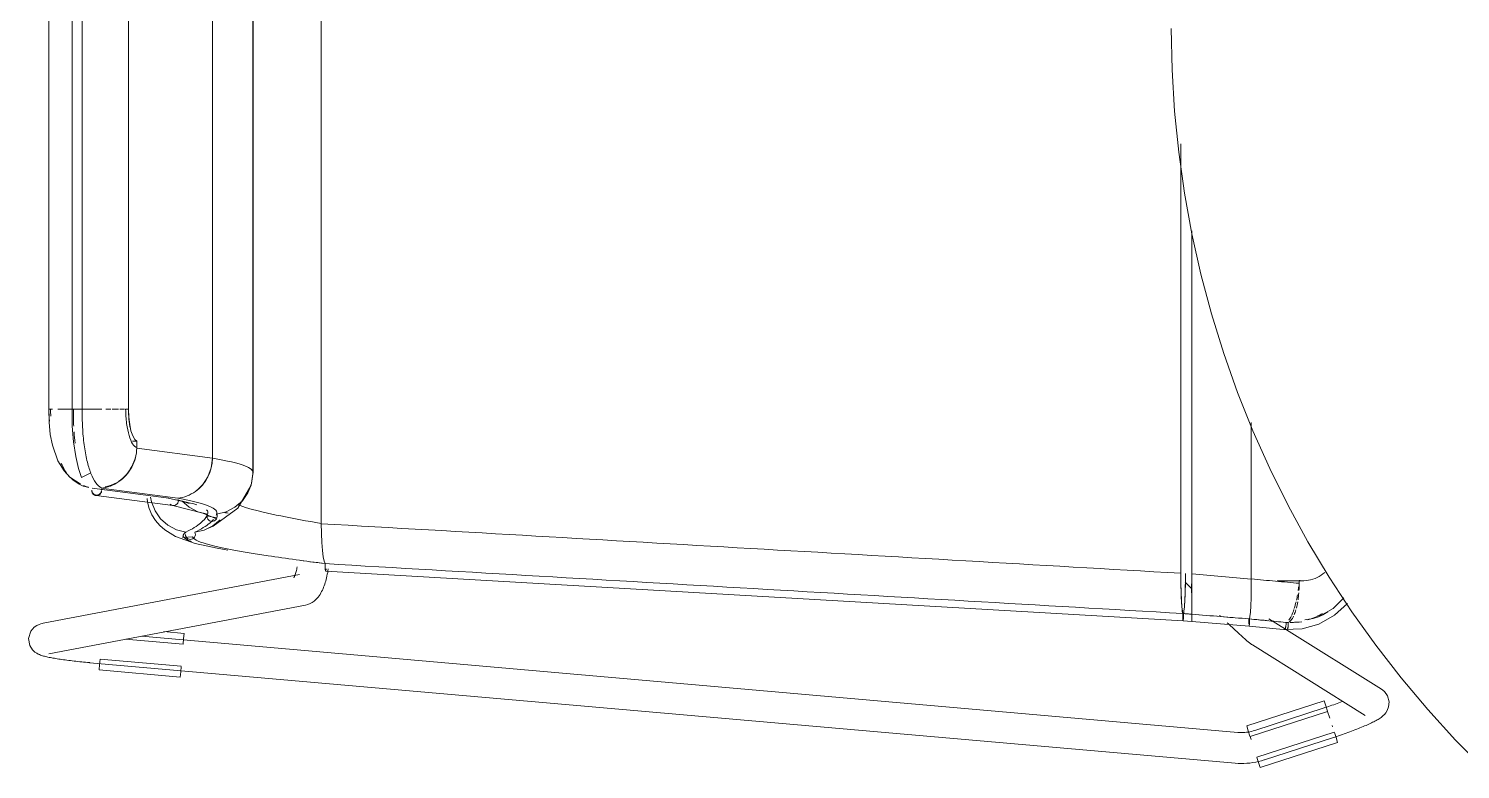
# Model space of a CAD drawing. Header units: millimetres. Extents: x 155927 to 317870, y -36033 to 97293.
# Drawn here: x 166194 to 166749, y 31481 to 31768 of the extents above; entities that cross this region are included whole.
import ezdxf

# ---------------------------------------------------------------- set-up
doc = ezdxf.new("R2010")
doc.units = ezdxf.units.MM
doc.header["$MEASUREMENT"] = 0
doc.layers.add('I-FURN', color=8, linetype='CONTINUOUS', lineweight=9)

msp = doc.modelspace()

# ---------------------------------------------------------------- linework, layer by layer
at = {"layer": 'I-FURN'}
for p, q in [((166307.64, 31959.93), (166307.64, 31576.54)), ((166307.64, 31576.54), (166307.64, 31959.93)), ((166281.14, 31940.63), (166281.14, 31595.84)), ((166281.14, 31595.84), (166281.14, 31940.63)), ((166265.54, 31934.59), (166265.54, 31601.88)), ((166265.54, 31601.88), (166265.54, 31934.59)), ((166202.17, 31915.66), (166202.17, 31620.81)), ((166211.21, 31915.66), (166211.21, 31620.81)), ((166215.17, 31620.81), (166215.17, 31915.66)), ((166233.01, 31915.66), (166233.01, 31620.81)), ((166233.07, 31620.81), (166233.07, 31915.66)), ((166281.29, 31596.38), (166281.29, 31901.18)), ((166636.68, 31768.23), (166637, 31752.24)), ((166637, 31752.24), (166637.96, 31736.27)), ((166637.96, 31736.27), (166639.55, 31720.35)), ((166640.37, 31723.56), (166640.37, 31557.28)), ((166640.37, 31557.28), (166640.37, 31723.56)), ((166639.55, 31720.35), (166641.79, 31704.51)), ((166641.79, 31704.51), (166644.65, 31688.77)), ((166644.65, 31688.77), (166648.14, 31673.15)), ((166644.69, 31689.85), (166644.69, 31557.02)), ((166644.69, 31557.02), (166644.69, 31689.85)), ((166648.14, 31673.15), (166652.25, 31657.69)), ((166652.25, 31657.69), (166656.98, 31642.41)), ((166656.98, 31642.41), (166662.32, 31627.33)), ((166662.32, 31627.33), (166668.25, 31612.47)), ((166202.17, 31620.81), (166202.34, 31620.81)), ((166202.17, 31620.81), (166202.28, 31615.78)), ((166203.66, 31620.81), (166202.19, 31620.81)), ((166208.27, 31620.81), (166205.69, 31620.81)), ((166208.43, 31620.81), (166211.45, 31620.81)), ((166211.45, 31620.81), (166208.44, 31620.81)), ((166215.06, 31620.81), (166211.21, 31620.81)), ((166211.21, 31620.81), (166211.3, 31614.27)), ((166211.21, 31620.81), (166211.28, 31620.81)), ((166211.28, 31620.81), (166211.47, 31620.81)), ((166211.47, 31620.81), (166211.78, 31620.81)), ((166211.78, 31620.81), (166212.17, 31620.81)), ((166212.17, 31620.81), (166212.62, 31620.81)), ((166212.62, 31620.81), (166213.11, 31620.81)), ((166213.11, 31620.81), (166213.61, 31620.81)), ((166213.61, 31620.81), (166214.09, 31620.81)), ((166214.09, 31620.81), (166214.51, 31620.81)), ((166214.51, 31620.81), (166214.84, 31620.81)), ((166214.84, 31620.81), (166215.06, 31620.81)), ((166215.14, 31620.81), (166218.95, 31620.81)), ((166218.95, 31620.81), (166215.14, 31620.81)), ((166222.71, 31620.81), (166219.15, 31620.81)), ((166226.18, 31620.81), (166224.33, 31620.81)), ((166229.16, 31620.81), (166226.7, 31620.81)), ((166231.48, 31620.81), (166229.75, 31620.81)), ((166233.18, 31617.77), (166233.07, 31620.81)), ((166233.5, 31614.92), (166233.18, 31617.77)), ((166202.28, 31615.78), (166202.79, 31610.96)), ((166202.79, 31610.96), (166203.58, 31606.92)), ((166211.3, 31614.27), (166211.79, 31608.15)), ((166234.01, 31612.43), (166233.5, 31614.92)), ((166234.68, 31610.45), (166234.01, 31612.43)), ((166667.66, 31555.08), (166667.66, 31615.63)), ((166667.66, 31615.63), (166667.66, 31555.08)), ((166668.25, 31612.47), (166674.78, 31597.86)), ((166203.58, 31606.92), (166205.71, 31600.87)), ((166211.79, 31608.15), (166212.63, 31602.52)), ((166234.66, 31608.45), (166236.33, 31608.45)), ((166235.47, 31609.09), (166234.68, 31610.45)), ((166236.33, 31608.45), (166235.47, 31609.09)), ((166236.26, 31605.74), (166236.33, 31608.45)), ((166265.54, 31601.88), (166236.26, 31605.74)), ((166205.71, 31600.87), (166208.1, 31596.99)), ((166212.63, 31602.52), (166213.73, 31597.83)), ((166265.06, 31598.11), (166265.54, 31601.88)), ((166208.1, 31596.99), (166210.39, 31594.52)), ((166210.39, 31594.52), (166214.29, 31591.84)), ((166213.73, 31597.83), (166214.9, 31594.38)), ((166214.9, 31594.38), (166218.44, 31596.14)), ((166261.67, 31591.45), (166263.75, 31594.56)), ((166263.75, 31594.56), (166265.06, 31598.11)), ((166281.29, 31596.38), (166280.49, 31591.34)), ((166281.13, 31595.84), (166280.66, 31592.05)), ((166280.66, 31592.05), (166281.14, 31595.84)), ((166674.78, 31597.86), (166681.88, 31583.52)), ((166214.29, 31591.84), (166214.49, 31591.74)), ((166218.92, 31590.2), (166248.61, 31586.35)), ((166222.45, 31589.74), (166224.89, 31589.42)), ((166222.46, 31590.17), (166252.16, 31586.33)), ((166258.93, 31588.96), (166261.67, 31591.45)), ((166280.42, 31591.19), (166275.31, 31582.54)), ((166280.49, 31591.34), (166279.12, 31588.17)), ((166280.66, 31592.05), (166279.29, 31588.48)), ((166279.3, 31588.48), (166280.66, 31592.05)), ((166220.48, 31587.36), (166250.26, 31583.5)), ((166240.26, 31586.23), (166240.41, 31584.81)), ((166240.41, 31584.81), (166241.06, 31582.31)), ((166241.93, 31584.96), (166241.55, 31586.7)), ((166241.55, 31586.7), (166241.92, 31584.96)), ((166241.92, 31584.96), (166243.32, 31581.44)), ((166254.13, 31585.1), (166247.83, 31586.48)), ((166249.19, 31584.03), (166249.58, 31583.74)), ((166249.58, 31583.74), (166250.02, 31583.55)), ((166250.02, 31583.55), (166250.49, 31583.49)), ((166250.18, 31583.52), (166261.79, 31580.55)), ((166250.49, 31583.49), (166250.96, 31583.55)), ((166250.96, 31583.55), (166251.4, 31583.74)), ((166251.4, 31583.74), (166251.78, 31584.04)), ((166251.78, 31584.04), (166252.08, 31584.42)), ((166252.08, 31584.42), (166252.28, 31584.87)), ((166252.28, 31584.87), (166252.35, 31585.36)), ((166252.35, 31585.36), (166252.32, 31585.86)), ((166253.66, 31585.34), (166256.53, 31582.84)), ((166256.56, 31584.34), (166254.13, 31585.1)), ((166277.12, 31585.35), (166274.25, 31582.84)), ((166274.26, 31582.84), (166277.13, 31585.34)), ((166279.29, 31588.48), (166277.12, 31585.35)), ((166277.13, 31585.34), (166279.3, 31588.48)), ((166681.88, 31583.52), (166689.55, 31569.48)), ((166241.06, 31582.31), (166242.09, 31579.94)), ((166242.09, 31579.94), (166243.47, 31577.74)), ((166243.32, 31581.44), (166245.49, 31578.36)), ((166243.47, 31577.74), (166245.15, 31575.77)), ((166245.49, 31578.36), (166248.32, 31575.88)), ((166256.53, 31582.84), (166259.93, 31581.08)), ((166259.93, 31581.08), (166263.64, 31580.19)), ((166261.79, 31580.55), (166267.11, 31578.38)), ((166263.36, 31579.51), (166267.25, 31578.68)), ((166263.44, 31579.23), (166263.48, 31579.72)), ((166263.48, 31579.72), (166263.44, 31579.22)), ((166263.52, 31578.74), (166263.44, 31579.23)), ((166263.44, 31579.22), (166263.52, 31578.73)), ((166263.48, 31579.72), (166263.64, 31580.19)), ((166263.64, 31580.19), (166263.48, 31579.72)), ((166263.73, 31578.28), (166263.52, 31578.74)), ((166263.52, 31578.73), (166263.72, 31578.28)), ((166263.72, 31578.28), (166264.04, 31577.9)), ((166264.04, 31577.9), (166263.73, 31578.28)), ((166264.44, 31577.61), (166264.04, 31577.9)), ((166264.04, 31577.9), (166264.44, 31577.6)), ((166264.9, 31577.42), (166264.44, 31577.61)), ((166264.44, 31577.6), (166264.9, 31577.42)), ((166268.53, 31578.01), (166265.69, 31575.62)), ((166265.69, 31575.61), (166268.53, 31578.01)), ((166275.31, 31582.54), (166265.77, 31575.56)), ((166266.34, 31577.61), (166265.88, 31577.42)), ((166265.88, 31577.42), (166266.34, 31577.6)), ((166266.75, 31577.9), (166266.34, 31577.61)), ((166266.34, 31577.6), (166266.75, 31577.9)), ((166267.06, 31578.28), (166266.75, 31577.9)), ((166266.75, 31577.9), (166267.06, 31578.28)), ((166267.26, 31578.74), (166267.06, 31578.28)), ((166267.06, 31578.28), (166267.26, 31578.73)), ((166267.14, 31580.19), (166267.31, 31579.72)), ((166267.15, 31580.19), (166270.86, 31581.08)), ((166267.31, 31579.72), (166267.15, 31580.19)), ((166267.34, 31579.23), (166267.26, 31578.74)), ((166267.26, 31578.73), (166267.35, 31579.22)), ((166267.31, 31579.72), (166267.34, 31579.23)), ((166267.35, 31579.22), (166267.31, 31579.72)), ((166274.25, 31582.84), (166270.86, 31581.09)), ((166270.86, 31581.08), (166274.26, 31582.84)), ((166245.15, 31575.77), (166247.11, 31574.03)), ((166247.11, 31574.03), (166251.23, 31571.52)), ((166248.32, 31575.88), (166251.64, 31574.14)), ((166251.64, 31574.14), (166255.27, 31573.23)), ((166254.35, 31572.33), (166254.03, 31571.16)), ((166255.14, 31571.77), (166255.06, 31572.26)), ((166255.06, 31572.26), (166255.14, 31571.77)), ((166255.27, 31573.23), (166255.1, 31572.76)), ((166255.11, 31572.76), (166255.27, 31573.23)), ((166262.37, 31573.97), (166258.76, 31573.18)), ((166258.76, 31573.18), (166262.37, 31573.96)), ((166258.76, 31573.18), (166258.91, 31572.71)), ((166258.91, 31572.71), (166258.76, 31573.18)), ((166258.94, 31572.21), (166258.85, 31571.72)), ((166258.85, 31571.72), (166258.94, 31572.21)), ((166258.91, 31572.71), (166258.94, 31572.21)), ((166258.94, 31572.21), (166258.91, 31572.71)), ((166265.69, 31575.62), (166262.37, 31573.97)), ((166262.37, 31573.96), (166265.69, 31575.61)), ((166265.77, 31575.56), (166264.02, 31574.67)), ((166265.39, 31577.35), (166264.9, 31577.42)), ((166264.9, 31577.42), (166265.39, 31577.35)), ((166265.88, 31577.42), (166265.39, 31577.35)), ((166265.39, 31577.35), (166265.88, 31577.42)), ((166307.64, 31576.54), (166307.7, 31572.77)), ((166307.7, 31572.77), (166307.64, 31576.46)), ((166307.7, 31572.77), (166307.85, 31569.23)), ((166307.85, 31569.23), (166307.7, 31572.7)), ((166251.23, 31571.52), (166258.86, 31568.85)), ((166254.03, 31571.16), (166257.87, 31571.35)), ((166255.33, 31571.32), (166255.14, 31571.77)), ((166255.14, 31571.77), (166255.33, 31571.31)), ((166255.64, 31570.93), (166255.33, 31571.32)), ((166255.33, 31571.31), (166255.64, 31570.93)), ((166256.04, 31570.63), (166255.64, 31570.93)), ((166255.64, 31570.93), (166256.03, 31570.63)), ((166256.03, 31570.63), (166256.49, 31570.43)), ((166256.49, 31570.43), (166256.04, 31570.63)), ((166256.97, 31570.36), (166256.49, 31570.43)), ((166256.49, 31570.43), (166256.97, 31570.36)), ((166257.46, 31570.42), (166256.97, 31570.36)), ((166256.97, 31570.36), (166257.46, 31570.42)), ((166257.92, 31570.6), (166257.46, 31570.42)), ((166257.46, 31570.42), (166257.92, 31570.6)), ((166258.32, 31570.89), (166257.92, 31570.6)), ((166257.92, 31570.6), (166258.32, 31570.89)), ((166258.64, 31571.27), (166258.32, 31570.89)), ((166258.32, 31570.89), (166258.64, 31571.27)), ((166258.85, 31571.72), (166258.64, 31571.27)), ((166258.64, 31571.27), (166258.85, 31571.72)), ((166258.86, 31568.85), (166267.38, 31566.96)), ((166267.38, 31566.96), (166271.44, 31566.23)), ((166307.85, 31569.23), (166308.09, 31566.13)), ((166308.09, 31566.13), (166307.85, 31569.18)), ((166689.55, 31569.48), (166697.77, 31555.76)), ((166308.09, 31566.13), (166308.4, 31563.63)), ((166308.4, 31563.62), (166308.09, 31566.1)), ((166308.4, 31563.63), (166308.77, 31561.89)), ((166308.77, 31561.89), (166308.4, 31563.62)), ((166309.17, 31560.98), (166308.77, 31561.89)), ((166308.77, 31561.89), (166309.17, 31560.99)), ((166309.17, 31560.99), (166309.15, 31560.52)), ((166309.15, 31560.51), (166309.17, 31560.98)), ((166299.28, 31556.72), (166199.98, 31537.9)), ((166297.05, 31555.5), (166297.06, 31555.52)), ((166297.06, 31555.52), (166297.1, 31555.59)), ((166297.1, 31555.59), (166297.15, 31555.68)), ((166297.15, 31555.68), (166297.23, 31555.83)), ((166297.23, 31555.83), (166297.31, 31556.03)), ((166297.31, 31556.03), (166297.41, 31556.26)), ((166297.41, 31556.26), (166297.51, 31556.53)), ((166297.51, 31556.53), (166297.62, 31556.83)), ((166297.62, 31556.83), (166297.72, 31557.17)), ((166297.72, 31557.17), (166297.83, 31557.53)), ((166297.83, 31557.53), (166297.94, 31557.93)), ((166297.94, 31557.93), (166298.05, 31558.35)), ((166298.05, 31558.35), (166298.15, 31558.8)), ((166298.15, 31558.8), (166298.25, 31559.27)), ((166298.25, 31559.27), (166298.35, 31559.76)), ((166309.15, 31560.52), (166309.15, 31560.02)), ((166309.15, 31560.01), (166309.15, 31560.51)), ((166309.15, 31560.02), (166309.15, 31559.52)), ((166309.15, 31559.52), (166309.15, 31560.01)), ((166309.15, 31559.52), (166309.18, 31559.07)), ((166309.18, 31559.07), (166309.15, 31559.52)), ((166309.18, 31559.07), (166309.21, 31558.68)), ((166309.21, 31558.68), (166309.18, 31559.07)), ((166309.21, 31558.68), (166309.25, 31558.39)), ((166309.25, 31558.38), (166309.21, 31558.68)), ((166309.36, 31558.12), (166309.41, 31558.18)), ((166309.41, 31558.18), (166309.36, 31558.12)), ((166641.27, 31538.83), (166309.36, 31558.12)), ((166309.46, 31558.37), (166309.5, 31558.66)), ((166309.5, 31558.65), (166309.46, 31558.36)), ((166309.5, 31558.66), (166309.54, 31559.04)), ((166309.54, 31559.03), (166309.5, 31558.65)), ((166309.55, 31554.88), (166309.71, 31555.52)), ((166309.71, 31555.52), (166309.86, 31556.18)), ((166309.86, 31556.18), (166310, 31556.85)), ((166310, 31556.85), (166310.14, 31557.53)), ((166310.14, 31557.53), (166310.26, 31558.22)), ((166310.26, 31558.22), (166310.38, 31558.93)), ((166640.37, 31557.28), (166640.4, 31553.5)), ((166642.13, 31553.49), (166642.16, 31557.17)), ((166644.69, 31557.02), (166644.69, 31553.23)), ((166644.69, 31553.23), (166644.69, 31557.02)), ((166697.77, 31555.76), (166706.54, 31542.38)), ((166307.52, 31549.64), (166307.81, 31550.17)), ((166307.81, 31550.17), (166308.08, 31550.73)), ((166308.08, 31550.73), (166308.34, 31551.29)), ((166308.34, 31551.29), (166308.57, 31551.86)), ((166308.57, 31551.86), (166308.79, 31552.44)), ((166308.79, 31552.44), (166309, 31553.03)), ((166309, 31553.03), (166309.19, 31553.63)), ((166309.19, 31553.63), (166309.37, 31554.25)), ((166309.37, 31554.25), (166309.55, 31554.88)), ((166640.4, 31553.5), (166640.48, 31549.94)), ((166640.48, 31549.94), (166640.6, 31546.8)), ((166641.93, 31546.82), (166642.05, 31549.94)), ((166642.01, 31553.79), (166644.68, 31551.22)), ((166642.05, 31549.94), (166642.13, 31553.49)), ((166644.57, 31549.67), (166644.56, 31553.23)), ((166644.56, 31553.23), (166644.57, 31549.67)), ((166644.69, 31553.23), (166644.68, 31549.67)), ((166644.68, 31549.66), (166644.69, 31553.23)), ((166667.63, 31551.22), (166667.56, 31547.78)), ((166667.56, 31547.78), (166667.63, 31551.22)), ((166667.63, 31551.32), (166667.66, 31555.08)), ((166667.66, 31554.96), (166667.63, 31551.31)), ((166677.7, 31554.37), (166687.45, 31554.37)), ((166686.21, 31554.43), (166686.21, 31553.38)), ((166202.22, 31526.11), (166301.51, 31544.93)), ((166301.51, 31544.93), (166302.5, 31545.18)), ((166302.5, 31545.18), (166303.39, 31545.55)), ((166303.39, 31545.55), (166304.18, 31545.99)), ((166304.18, 31545.99), (166304.87, 31546.47)), ((166304.87, 31546.47), (166305.47, 31546.98)), ((166305.47, 31546.98), (166305.99, 31547.5)), ((166305.99, 31547.5), (166306.44, 31548.03)), ((166306.44, 31548.03), (166306.84, 31548.56)), ((166306.84, 31548.56), (166307.2, 31549.1)), ((166307.2, 31549.1), (166307.52, 31549.64)), ((166640.6, 31546.8), (166640.76, 31544.3)), ((166640.76, 31544.3), (166640.96, 31542.55)), ((166641.58, 31542.57), (166641.77, 31544.32)), ((166641.77, 31544.32), (166641.93, 31546.82)), ((166644.59, 31544.05), (166644.58, 31546.55)), ((166644.58, 31546.54), (166644.59, 31544.05)), ((166644.67, 31546.53), (166644.66, 31544.03)), ((166644.66, 31544.03), (166644.67, 31546.53)), ((166644.68, 31549.66), (166644.67, 31546.53)), ((166644.67, 31546.53), (166644.68, 31549.66)), ((166667.29, 31542.2), (166667.44, 31544.68)), ((166667.44, 31544.64), (166667.29, 31542.2)), ((166667.44, 31544.68), (166667.56, 31547.78)), ((166667.55, 31547.71), (166667.44, 31544.68)), ((166699.28, 31543.66), (166703.5, 31547.69)), ((166699.86, 31540.98), (166704.86, 31545.58)), ((166640.96, 31542.55), (166641.17, 31541.66)), ((166641.16, 31541.19), (166641.15, 31540.7)), ((166641.15, 31540.7), (166641.16, 31540.21)), ((166641.17, 31541.66), (166641.16, 31541.19)), ((166641.16, 31540.21), (166641.17, 31539.76)), ((166641.17, 31539.76), (166641.19, 31539.38)), ((166641.19, 31539.38), (166641.21, 31539.08)), ((166641.21, 31539.08), (166641.24, 31538.9)), ((166641.24, 31538.9), (166641.27, 31538.83)), ((166641.27, 31538.83), (166641.29, 31538.9)), ((166641.27, 31538.83), (166644.62, 31538.56)), ((166641.29, 31538.9), (166641.32, 31539.09)), ((166641.32, 31539.09), (166641.34, 31539.38)), ((166641.34, 31539.38), (166641.36, 31539.76)), ((166641.36, 31539.76), (166641.37, 31540.22)), ((166641.37, 31541.67), (166641.58, 31542.57)), ((166641.37, 31541.2), (166641.37, 31541.67)), ((166641.38, 31540.71), (166641.37, 31541.2)), ((166641.37, 31540.22), (166641.38, 31540.71)), ((166644.6, 31542.3), (166644.59, 31544.05)), ((166644.59, 31544.05), (166644.6, 31542.3)), ((166644.62, 31540.93), (166644.62, 31541.4)), ((166644.62, 31541.4), (166644.62, 31540.93)), ((166644.62, 31540.43), (166644.62, 31540.93)), ((166644.62, 31540.93), (166644.62, 31540.43)), ((166644.62, 31539.94), (166644.62, 31540.43)), ((166644.62, 31540.43), (166644.62, 31539.94)), ((166644.62, 31539.49), (166644.62, 31539.94)), ((166644.62, 31539.94), (166644.62, 31539.49)), ((166644.62, 31539.11), (166644.62, 31539.49)), ((166644.62, 31539.49), (166644.62, 31539.11)), ((166644.62, 31538.82), (166644.62, 31539.11)), ((166644.62, 31539.11), (166644.62, 31538.81)), ((166644.62, 31538.63), (166644.62, 31538.82)), ((166644.62, 31538.81), (166644.62, 31538.62)), ((166644.65, 31542.28), (166644.63, 31541.4)), ((166644.63, 31541.39), (166644.65, 31542.28)), ((166644.63, 31541.4), (166644.63, 31540.92)), ((166644.63, 31540.92), (166644.63, 31541.39)), ((166644.63, 31540.92), (166644.63, 31540.43)), ((166644.63, 31540.42), (166644.63, 31540.92)), ((166644.63, 31540.43), (166644.63, 31539.94)), ((166644.63, 31539.93), (166644.63, 31540.42)), ((166644.63, 31539.94), (166644.63, 31539.49)), ((166644.63, 31539.48), (166644.63, 31539.93)), ((166644.63, 31539.49), (166644.63, 31539.1)), ((166644.63, 31539.1), (166644.63, 31539.48)), ((166644.63, 31539.1), (166644.63, 31538.81)), ((166644.63, 31538.81), (166644.63, 31539.1)), ((166644.63, 31538.81), (166644.63, 31538.62)), ((166644.63, 31538.62), (166644.63, 31538.81)), ((166644.66, 31544.03), (166644.65, 31542.28)), ((166644.65, 31542.28), (166644.66, 31544.03)), ((166655.87, 31540.46), (166655.36, 31540.94)), ((166666.72, 31539.09), (166666.73, 31539.57)), ((166666.73, 31539.56), (166666.72, 31539.09)), ((166666.72, 31539.09), (166666.72, 31538.59)), ((166666.72, 31538.6), (166666.72, 31539.09)), ((166666.92, 31539.58), (166667.11, 31540.47)), ((166667.11, 31540.46), (166666.92, 31539.58)), ((166666.93, 31539.11), (166666.92, 31539.58)), ((166666.92, 31539.58), (166666.93, 31539.11)), ((166666.93, 31538.61), (166666.93, 31539.11)), ((166666.93, 31539.11), (166666.93, 31538.61)), ((166667.11, 31540.47), (166667.29, 31542.2)), ((166667.29, 31542.19), (166667.11, 31540.47)), ((166680.91, 31535.61), (166674.46, 31539.65)), ((166693.45, 31540.3), (166699.28, 31543.66)), ((166693.85, 31537.59), (166699.86, 31540.98)), ((166706.54, 31542.38), (166715.84, 31529.36)), ((166195.23, 31534.77), (166194.39, 31532.02)), ((166195.23, 31534.77), (166196.55, 31536.34)), ((166196.55, 31536.34), (166197.63, 31537.09)), ((166197.63, 31537.09), (166198.43, 31537.47)), ((166198.43, 31537.47), (166199.05, 31537.68)), ((166199.05, 31537.68), (166199.57, 31537.82)), ((166199.57, 31537.82), (166199.98, 31537.9)), ((166254.57, 31533.97), (166246.68, 31534.66)), ((166254.57, 31533.97), (166254.39, 31531.93)), ((166644.62, 31538.56), (166644.62, 31538.63)), ((166644.63, 31538.62), (166644.62, 31538.56)), ((166644.62, 31538.62), (166644.62, 31538.55)), ((166644.62, 31538.55), (166644.63, 31538.62)), ((166666.83, 31536.73), (166644.62, 31538.55)), ((166658.84, 31537.65), (166658.35, 31538.1)), ((166659.32, 31537.2), (166658.84, 31537.65)), ((166659.79, 31536.76), (166659.32, 31537.2)), ((166660.25, 31536.32), (166659.79, 31536.76)), ((166660.7, 31535.9), (166660.25, 31536.32)), ((166661.15, 31535.49), (166660.7, 31535.9)), ((166661.58, 31535.09), (166661.15, 31535.49)), ((166662.01, 31534.69), (166661.58, 31535.09)), ((166662.42, 31534.31), (166662.01, 31534.69)), ((166662.82, 31533.94), (166662.42, 31534.31)), ((166663.21, 31533.59), (166662.82, 31533.94)), ((166663.59, 31533.25), (166663.21, 31533.59)), ((166663.95, 31532.92), (166663.59, 31533.25)), ((166666.73, 31538.11), (166666.72, 31538.6)), ((166666.72, 31538.59), (166666.73, 31538.1)), ((166666.74, 31537.66), (166666.73, 31538.11)), ((166666.73, 31538.1), (166666.74, 31537.65)), ((166666.75, 31537.27), (166666.78, 31536.98)), ((166666.78, 31536.98), (166666.75, 31537.27)), ((166666.78, 31536.98), (166666.8, 31536.79)), ((166666.8, 31536.8), (166666.78, 31536.98)), ((166666.83, 31536.73), (166666.8, 31536.8)), ((166666.8, 31536.79), (166666.83, 31536.73)), ((166666.85, 31536.8), (166666.83, 31536.73)), ((166666.83, 31536.73), (166666.85, 31536.79)), ((166681.32, 31535.3), (166666.83, 31536.73)), ((166666.85, 31536.79), (166666.88, 31536.98)), ((166666.9, 31537.29), (166666.88, 31536.99)), ((166666.88, 31536.98), (166666.9, 31537.28)), ((166666.91, 31537.67), (166666.9, 31537.29)), ((166666.9, 31537.28), (166666.91, 31537.66)), ((166666.91, 31537.66), (166666.92, 31538.12)), ((166666.92, 31538.12), (166666.91, 31537.67)), ((166666.92, 31538.12), (166666.93, 31538.61)), ((166666.93, 31538.61), (166666.92, 31538.12)), ((166680.42, 31535.43), (166687.33, 31535.71)), ((166718.05, 31512.34), (166681.28, 31535.37)), ((166687.33, 31535.71), (166693.85, 31537.59)), ((166194.39, 31532.02), (166194.88, 31529.25)), ((166194.88, 31529.25), (166195.92, 31527.6)), ((166195.92, 31527.6), (166196.83, 31526.75)), ((166231.72, 31531.71), (166254.2, 31529.74)), ((166662.44, 31495.64), (166238.09, 31532.92)), ((166254.39, 31531.93), (166254.21, 31529.86)), ((166664.3, 31532.6), (166663.95, 31532.92)), ((166664.64, 31532.3), (166664.3, 31532.6)), ((166664.96, 31532.01), (166664.64, 31532.3)), ((166665.27, 31531.74), (166664.96, 31532.01)), ((166665.57, 31531.48), (166665.27, 31531.74)), ((166665.85, 31531.24), (166665.57, 31531.48)), ((166666.11, 31531.01), (166665.85, 31531.24)), ((166666.37, 31530.79), (166666.11, 31531.01)), ((166666.61, 31530.59), (166666.37, 31530.79)), ((166666.84, 31530.4), (166666.61, 31530.59)), ((166667.06, 31530.22), (166666.84, 31530.4)), ((166667.28, 31530.05), (166667.06, 31530.22)), ((166667.51, 31529.88), (166667.28, 31530.05)), ((166667.77, 31529.69), (166667.51, 31529.88)), ((166668.09, 31529.48), (166667.77, 31529.69)), ((166668.09, 31529.48), (166711.68, 31502.17)), ((166715.84, 31529.36), (166725.65, 31516.72)), ((166196.83, 31526.75), (166197.53, 31526.27)), ((166197.53, 31526.27), (166198.09, 31525.96)), ((166198.09, 31525.96), (166198.56, 31525.75)), ((166198.56, 31525.75), (166198.99, 31525.58)), ((166198.99, 31525.58), (166199.4, 31525.44)), ((166199.4, 31525.44), (166199.79, 31525.31)), ((166199.79, 31525.31), (166200.19, 31525.2)), ((166200.19, 31525.2), (166200.59, 31525.09)), ((166200.59, 31525.09), (166201, 31524.99)), ((166201, 31524.99), (166201.43, 31524.88)), ((166201.43, 31524.88), (166201.87, 31524.79)), ((166201.87, 31524.79), (166202.33, 31524.69)), ((166202.33, 31524.69), (166202.81, 31524.59)), ((166202.81, 31524.59), (166203.31, 31524.5)), ((166203.31, 31524.5), (166203.82, 31524.41)), ((166203.82, 31524.41), (166204.35, 31524.31)), ((166204.35, 31524.31), (166204.9, 31524.22)), ((166204.9, 31524.22), (166205.47, 31524.13)), ((166205.47, 31524.13), (166206.06, 31524.03)), ((166206.06, 31524.03), (166206.66, 31523.94)), ((166206.66, 31523.94), (166207.28, 31523.85)), ((166207.28, 31523.85), (166207.92, 31523.76)), ((166207.92, 31523.76), (166208.56, 31523.67)), ((166208.56, 31523.67), (166209.23, 31523.59)), ((166209.23, 31523.59), (166209.9, 31523.5)), ((166209.9, 31523.5), (166210.59, 31523.41)), ((166210.59, 31523.41), (166211.29, 31523.33)), ((166211.29, 31523.33), (166212, 31523.25)), ((166212, 31523.25), (166212.72, 31523.17)), ((166212.72, 31523.17), (166213.44, 31523.09)), ((166213.44, 31523.09), (166214.18, 31523.01)), ((166214.18, 31523.01), (166214.92, 31522.93)), ((166214.92, 31522.93), (166215.66, 31522.86)), ((166215.66, 31522.86), (166216.41, 31522.78)), ((166216.41, 31522.78), (166217.16, 31522.71)), ((166217.16, 31522.71), (166217.91, 31522.65)), ((166217.91, 31522.65), (166218.07, 31522.63)), ((166218.07, 31522.63), (166661.39, 31483.69)), ((166221.85, 31521.86), (166222.04, 31523.93)), ((166253.46, 31521.29), (166222.05, 31524.05)), ((166221.68, 31519.82), (166221.85, 31521.86)), ((166253.09, 31517.06), (166221.68, 31519.82)), ((166253.27, 31519.1), (166253.09, 31517.06)), ((166253.45, 31521.17), (166253.27, 31519.1)), ((166725.65, 31516.72), (166735.95, 31504.48)), ((166719.17, 31511.45), (166718.05, 31512.34)), ((166719.17, 31511.45), (166720.39, 31509.72)), ((166695.86, 31507.81), (166665.86, 31498.13)), ((166695.86, 31507.81), (166696.49, 31505.86)), ((166696.84, 31505.43), (166696.14, 31505.2)), ((166696.49, 31505.86), (166697.13, 31503.89)), ((166697.53, 31505.66), (166696.84, 31505.43)), ((166698.21, 31505.89), (166697.53, 31505.66)), ((166698.89, 31506.13), (166698.21, 31505.89)), ((166699.56, 31506.36), (166698.89, 31506.13)), ((166700.23, 31506.6), (166699.56, 31506.36)), ((166700.89, 31506.83), (166700.23, 31506.6)), ((166701.53, 31507.07), (166700.89, 31506.83)), ((166702.17, 31507.3), (166701.53, 31507.07)), ((166702.79, 31507.54), (166702.17, 31507.3)), ((166720.81, 31505.51), (166720.29, 31504.13)), ((166720.39, 31509.72), (166720.98, 31507.49)), ((166720.98, 31507.49), (166720.81, 31505.51)), ((166667.16, 31494.08), (166697.17, 31503.77)), ((166695.82, 31505.1), (166669, 31496.38)), ((166696.14, 31505.2), (166695.82, 31505.1)), ((166698, 31501.19), (166697.2, 31503.67)), ((166715.5, 31499.98), (166715.06, 31499.75)), ((166715.93, 31500.2), (166715.5, 31499.98)), ((166716.34, 31500.44), (166715.93, 31500.2)), ((166716.74, 31500.67), (166716.34, 31500.44)), ((166717.13, 31500.91), (166716.74, 31500.67)), ((166717.52, 31501.17), (166717.13, 31500.91)), ((166717.91, 31501.45), (166717.52, 31501.17)), ((166718.31, 31501.76), (166717.91, 31501.45)), ((166718.74, 31502.13), (166718.31, 31501.76)), ((166719.2, 31502.59), (166718.74, 31502.13)), ((166719.72, 31503.22), (166719.2, 31502.59)), ((166720.29, 31504.13), (166719.72, 31503.22)), ((166735.95, 31504.48), (166746.74, 31492.67)), ((166662.46, 31495.64), (166662.44, 31495.64)), ((166663.12, 31495.59), (166662.46, 31495.64)), ((166663.79, 31495.57), (166663.12, 31495.59)), ((166664.45, 31495.58), (166663.79, 31495.57)), ((166665.11, 31495.62), (166664.45, 31495.58)), ((166665.77, 31495.68), (166665.11, 31495.62)), ((166666.42, 31495.77), (166665.77, 31495.68)), ((166666.49, 31496.17), (166665.86, 31498.13)), ((166667.08, 31495.88), (166666.42, 31495.77)), ((166667.12, 31494.2), (166666.49, 31496.17)), ((166667.72, 31496.02), (166667.08, 31495.88)), ((166668.36, 31496.19), (166667.72, 31496.02)), ((166669, 31496.38), (166668.36, 31496.19)), ((166699.77, 31495.7), (166669.77, 31486.01)), ((166699.09, 31497.81), (166698.93, 31498.3)), ((166699.81, 31495.58), (166700.45, 31493.61)), ((166701.46, 31494.32), (166700.72, 31494.08)), ((166702.19, 31494.57), (166701.46, 31494.32)), ((166702.92, 31494.82), (166702.19, 31494.57)), ((166703.64, 31495.07), (166702.92, 31494.82)), ((166704.36, 31495.33), (166703.64, 31495.07)), ((166705.06, 31495.58), (166704.36, 31495.33)), ((166705.76, 31495.84), (166705.06, 31495.58)), ((166706.45, 31496.09), (166705.76, 31495.84)), ((166707.13, 31496.35), (166706.45, 31496.09)), ((166707.79, 31496.6), (166707.13, 31496.35)), ((166708.45, 31496.85), (166707.79, 31496.6)), ((166709.09, 31497.11), (166708.45, 31496.85)), ((166709.71, 31497.36), (166709.09, 31497.11)), ((166710.32, 31497.61), (166709.71, 31497.36)), ((166710.92, 31497.85), (166710.32, 31497.61)), ((166711.5, 31498.1), (166710.92, 31497.85)), ((166712.06, 31498.34), (166711.5, 31498.1)), ((166712.6, 31498.58), (166712.06, 31498.34)), ((166713.13, 31498.82), (166712.6, 31498.58)), ((166713.64, 31499.05), (166713.13, 31498.82)), ((166714.13, 31499.29), (166713.64, 31499.05)), ((166714.61, 31499.52), (166714.13, 31499.29)), ((166715.06, 31499.75), (166714.61, 31499.52)), ((166667.57, 31492.82), (166667.19, 31493.99)), ((166701.08, 31491.66), (166671.07, 31481.97)), ((166672.71, 31484.97), (166699.52, 31493.68)), ((166699.98, 31493.83), (166699.52, 31493.68)), ((166700.72, 31494.08), (166699.98, 31493.83)), ((166700.45, 31493.61), (166701.08, 31491.66)), ((166746.74, 31492.67), (166757.99, 31481.29)), ((166661.39, 31483.68), (166662.53, 31483.61)), ((166662.53, 31483.61), (166663.67, 31483.57)), ((166663.67, 31483.57), (166664.81, 31483.59)), ((166664.81, 31483.59), (166665.95, 31483.65)), ((166665.95, 31483.65), (166667.09, 31483.75)), ((166667.09, 31483.75), (166668.22, 31483.9)), ((166668.22, 31483.9), (166669.35, 31484.1)), ((166669.35, 31484.1), (166670.46, 31484.34)), ((166670.44, 31483.92), (166669.81, 31485.9)), ((166671.07, 31481.97), (166670.44, 31483.92)), ((166670.46, 31484.34), (166671.57, 31484.63)), ((166671.57, 31484.63), (166672.66, 31484.96)), ((166672.66, 31484.96), (166672.71, 31484.97))]:
    msp.add_line(p, q, dxfattribs=at)
for centre, major_axis, ratio, start_param, end_param in [((166206.45, 31620.81), (0, -12.4), 0.287441, 4.712389, 4.932602), ((166217.92, 31620.81), (-15.75, 0), 0.000004, 2.669107, 2.851347), ((166250.47, 31602.01), (0, 15.78), 0.955139, 3.737469, 4.704147), ((166250.47, 31602.01), (0, 15.78), 0.955139, 3.495799, 3.737346), ((166250.49, 31585.45), (0, 1.96), 0.955139, 2.379629, 4.923331), ((166250.47, 31602.01), (0, 15.78), 0.955139, 3.254129, 3.495629)]:
    msp.add_ellipse(centre, major_axis=major_axis, ratio=ratio, start_param=start_param, end_param=end_param, dxfattribs=at)
for points in [[(166202.45, 31616.21), (166202.32, 31617.68), (166202.26, 31619.23), (166202.26, 31620.81)], [(166211.85, 31614.21), (166211.74, 31616.39), (166211.7, 31618.59), (166211.74, 31620.81)], [(166236.25, 31605.99), (166235.69, 31606.11), (166234.59, 31607.06), (166233.2, 31610.38), (166232.24, 31615.18), (166231.97, 31618.91), (166231.95, 31620.81)], [(166233.02, 31619.97), (166233.08, 31617.19), (166233.44, 31614.65), (166233.96, 31612.43)], [(166212.42, 31607.66), (166212.24, 31609.07), (166212.07, 31610.52), (166211.96, 31611.99)], [(166222.46, 31590.17), (166223.7, 31590.32), (166226.08, 31590.9), (166229.42, 31592.67), (166232.26, 31595.2), (166234.45, 31598.34), (166235.86, 31601.94), (166236.22, 31604.45), (166236.26, 31605.74)], [(166222.47, 31590.38), (166221.74, 31590.73), (166220.34, 31592.04), (166219.07, 31594.51), (166218.5, 31595.97)], [(166281.13, 31595.84), (166281.24, 31596.02), (166281.29, 31596.2), (166281.29, 31596.38)], [(166217.59, 31590.64), (166216.9, 31590.8), (166216.23, 31591), (166215.57, 31591.25)], [(166227.97, 31592.16), (166226.71, 31591.46), (166225.35, 31591.06), (166223.97, 31590.72)], [(166259.49, 31583.73), (166257.59, 31584.39), (166254.78, 31585.05), (166251.74, 31585.7)], [(166267.14, 31580.19), (166267.69, 31581.22), (166265.73, 31583.26), (166257.66, 31585.31), (166252.16, 31586.33)], [(166263.64, 31580.19), (166263.93, 31580.74), (166263.79, 31581.28), (166263.22, 31581.83)], [(166266.97, 31579.74), (166267.04, 31579.89), (166267.1, 31580.04), (166267.15, 31580.19)], [(166271.61, 31580.58), (166271.14, 31580.64), (166270.67, 31580.69), (166270.21, 31580.75)], [(166473.88, 31566.87), (166418.42, 31570.07), (166363, 31573.26), (166307.64, 31576.46)], [(166640.37, 31557.28), (166584.85, 31560.48), (166529.32, 31563.67), (166473.88, 31566.87)], [(166309.16, 31561), (166306.03, 31561.4), (166302.87, 31561.79), (166299.76, 31562.19)], [(166309.17, 31560.98), (166364.4, 31557.76), (166475, 31551.32), (166585.76, 31544.88), (166641.17, 31541.66)], [(166656.18, 31555.99), (166652.35, 31556.33), (166648.52, 31556.68), (166644.69, 31557.02)], [(166667.66, 31554.96), (166663.83, 31555.3), (166660.01, 31555.64), (166656.18, 31555.99)], [(166686.21, 31553.38), (166683.18, 31553.64), (166677.04, 31554.18), (166670.79, 31554.77), (166667.66, 31555.08)], [(166685.79, 31550.54), (166685.86, 31551.01), (166685.91, 31551.49), (166685.96, 31551.96)], [(166686.21, 31553.38), (166686.2, 31552.43), (166686.17, 31551.5), (166686.11, 31550.6)], [(166687.73, 31554.37), (166687.22, 31554.36), (166686.71, 31554.38), (166686.21, 31554.43)], [(166684.29, 31543.6), (166684.54, 31544.4), (166684.77, 31545.28), (166684.99, 31546.2)], [(166685.61, 31546.18), (166685.46, 31545.33), (166685.3, 31544.53), (166685.11, 31543.79)], [(166685.14, 31546.85), (166685.28, 31547.5), (166685.42, 31548.16), (166685.54, 31548.85)], [(166686.04, 31549.66), (166685.97, 31548.76), (166685.86, 31547.88), (166685.74, 31547.02)], [(166644.63, 31541.4), (166644.05, 31541.44), (166642.9, 31541.53), (166641.74, 31541.62), (166641.17, 31541.66)], [(166641.37, 31541.67), (166641.38, 31541.08), (166641.38, 31539.57), (166641.3, 31538.83), (166641.27, 31538.83)], [(166644.62, 31541.4), (166644.08, 31541.45), (166642.99, 31541.54), (166641.91, 31541.63), (166641.37, 31541.67)], [(166644.63, 31541.39), (166648.35, 31541.09), (166655.79, 31540.49), (166663.21, 31539.88), (166666.92, 31539.58)], [(166681.87, 31538.14), (166679.43, 31538.38), (166674.48, 31538.86), (166669.44, 31539.34), (166666.92, 31539.58)], [(166673.82, 31538.86), (166671.53, 31539.09), (166669.23, 31539.32), (166666.92, 31539.55)], [(166684.04, 31540.69), (166683.72, 31540), (166683.02, 31538.85), (166682.27, 31538.29), (166681.87, 31538.14)], [(166682.23, 31539.15), (166682.55, 31539.56), (166682.88, 31540.08), (166683.19, 31540.72)], [(166683.3, 31540.97), (166683.6, 31541.61), (166683.87, 31542.35), (166684.14, 31543.17)], [(166684.93, 31543.12), (166684.72, 31542.39), (166684.49, 31541.76), (166684.24, 31541.16)], [(166680.57, 31535.49), (166680.61, 31535.53), (166680.71, 31535.65), (166680.84, 31535.95), (166680.96, 31536.34), (166681.05, 31536.79), (166681.12, 31537.28), (166681.15, 31537.78), (166681.15, 31538.1), (166681.14, 31538.24)], [(166682.7, 31538.18), (166683.6, 31538.2), (166684.5, 31538.26), (166685.39, 31538.36)], [(166687.15, 31538.49), (166685.92, 31538.29), (166684.66, 31538.26), (166683.4, 31538.25)]]:
    msp.add_open_spline(points, degree=3, dxfattribs=at)
for points, knots in [([(166218.44, 31596.14), (166217.89, 31597.56), (166216.9, 31600.89), (166215.8, 31606.95), (166215.17, 31613.81), (166215.1, 31618.46), (166215.14, 31620.81)], [0.3397465, 0.3397465, 0.3397465, 0.3397465, 0.5, 0.6666667, 0.8333333, 0.9999948, 0.9999948, 0.9999948, 0.9999948]), ([(166207.01, 31599.94), (166207.2, 31599.42), (166207.77, 31598.08), (166208.51, 31596.82), (166209.04, 31596.1)], [0.260519, 0.260519, 0.260519, 0.260519, 0.3333333, 0.4544474, 0.4544474, 0.4544474, 0.4544474]), ([(166235.71, 31602.21), (166235.38, 31600.97), (166233.96, 31597.45), (166231.49, 31594.14), (166229.34, 31593.01)], [-0.8333333, -0.8333333, -0.8333333, -0.8333333, -0.6666667, -0.3333333, -0.3333333, -0.3333333, -0.3333333]), ([(166281.29, 31596.38), (166281.29, 31597.21), (166278.91, 31599.04), (166271.27, 31600.87), (166265.54, 31601.88)], [0.0892847, 0.0892847, 0.0892847, 0.0892847, 0.5, 1, 1, 1, 1]), ([(166209.66, 31595.31), (166210.45, 31594.36), (166212.27, 31592.69), (166215.09, 31591.09), (166217, 31590.62), (166217.74, 31590.46)], [0.5, 0.5, 0.5, 0.5, 0.6666667, 0.8333333, 0.9365189, 0.9365189, 0.9365189, 0.9365189]), ([(166218.88, 31589.32), (166218.87, 31589.18), (166218.89, 31588.96), (166218.96, 31588.67), (166219.06, 31588.4), (166219.24, 31588.08), (166219.53, 31587.76), (166219.89, 31587.53), (166220.24, 31587.39), (166220.55, 31587.34), (166220.82, 31587.34), (166221.08, 31587.37), (166221.34, 31587.45), (166221.59, 31587.56), (166221.9, 31587.75), (166222.22, 31588.08), (166222.46, 31588.47), (166222.58, 31588.83), (166222.62, 31589.09), (166222.64, 31589.25), (166222.65, 31589.32)], [0.1111111, 0.1111111, 0.1111111, 0.1111111, 0.1666667, 0.1944444, 0.2222222, 0.2777778, 0.3333333, 0.3888889, 0.4444444, 0.4791667, 0.5138889, 0.5486111, 0.5833333, 0.6180556, 0.6527778, 0.7222222, 0.7916667, 0.8263889, 0.8611111, 0.8888889, 0.8888889, 0.8888889, 0.8888889]), ([(166222.55, 31588.93), (166222.51, 31588.81), (166222.42, 31588.58), (166222.14, 31588.16), (166221.59, 31587.71), (166220.72, 31587.45), (166219.94, 31587.68), (166219.43, 31588.08), (166219.13, 31588.46), (166218.94, 31588.92), (166218.9, 31589.25), (166218.89, 31589.41)], [-0.8125, -0.8125, -0.8125, -0.8125, -0.765625, -0.71875, -0.625, -0.5, -0.375, -0.3125, -0.25, -0.1875, -0.125, -0.125, -0.125, -0.125]), ([(166307.64, 31576.54), (166302.25, 31577.51), (166291.47, 31579.45), (166280.76, 31581.89), (166276.51, 31583.35), (166275.37, 31583.83)], [0, 0, 0, 0, 0.25, 0.5, 0.625, 0.625, 0.625, 0.625]), ([(166255.27, 31573.23), (166257.67, 31574.39), (166261.1, 31576.49), (166262.89, 31578.58), (166263.36, 31579.51)], [0, 0, 0, 0, 0.5, 0.9025383, 0.9025383, 0.9025383, 0.9025383]), ([(166258.76, 31573.18), (166261.16, 31574.35), (166263.82, 31575.98), (166265.49, 31577.6), (166265.89, 31578.06)], [0, 0, 0, 0, 0.5, 0.6963068, 0.6963068, 0.6963068, 0.6963068]), ([(166257.48, 31569.46), (166256.85, 31569.69), (166253.94, 31570.95), (166253.71, 31572.21), (166255.27, 31573.23)], [0.6929173, 0.6929173, 0.6929173, 0.6929173, 0.75, 1, 1, 1, 1]), ([(166309.17, 31560.99), (166301.62, 31562), (166286.41, 31564.03), (166267.97, 31567.08), (166259.67, 31569.52), (166258.07, 31570.95), (166257.87, 31571.35)], [0, 0, 0, 0, 0.25, 0.5, 0.75, 0.8499411, 0.8499411, 0.8499411, 0.8499411]), ([(166641.17, 31541.66), (166641.02, 31541.94), (166640.81, 31543.33), (166640.59, 31546.69), (166640.47, 31549.86), (166640.39, 31553.46), (166640.37, 31556.01), (166640.37, 31557.28)], [-1, -1, -1, -1, -0.666667, -0.5, -0.333333, -0.166667, 0, 0, 0, 0]), ([(166642.16, 31557.17), (166642.16, 31554.66), (166642.1, 31550.89), (166641.94, 31546.71), (166641.72, 31543.35), (166641.51, 31541.96), (166641.37, 31541.67)], [-0.996036, -0.996036, -0.996036, -0.996036, -0.6666667, -0.5, -0.3333333, 0, 0, 0, 0]), ([(166696.1, 31557.53), (166695.19, 31556.77), (166692.2, 31554.84), (166688.59, 31554.21), (166686.21, 31554.43)], [0.5, 0.5, 0.5, 0.5, 0.6666667, 1, 1, 1, 1]), ([(166641.27, 31538.83), (166641.25, 31538.83), (166641.22, 31538.96), (166641.19, 31539.36), (166641.17, 31539.74), (166641.16, 31540.2), (166641.15, 31540.69), (166641.16, 31541.2), (166641.16, 31541.51), (166641.17, 31541.66)], [-0.498493, -0.498493, -0.498493, -0.498493, -0.375, -0.3125, -0.25, -0.1875, -0.125, -0.0625, 0, 0, 0, 0]), ([(166644.62, 31541.4), (166648.31, 31541.09), (166653.65, 31540.65), (166658.98, 31540.21), (166660.62, 31540.07)], [0, 0, 0, 0, 0.5, 0.7233886, 0.7233886, 0.7233886, 0.7233886]), ([(166697.33, 31542.35), (166696.44, 31541.78), (166693.62, 31540.12), (166690.52, 31539.5), (166688.38, 31539.22)], [0.591443, 0.591443, 0.591443, 0.591443, 0.6666667, 0.8236682, 0.8236682, 0.8236682, 0.8236682]), ([(166689.48, 31539.22), (166690.82, 31539.61), (166692.78, 31540.34), (166694.61, 31541.35), (166695.19, 31541.7)], [0.2297626, 0.2297626, 0.2297626, 0.2297626, 0.3333333, 0.3824546, 0.3824546, 0.3824546, 0.3824546]), ([(166681.87, 31538.14), (166681.89, 31538), (166681.92, 31537.71), (166681.94, 31537.29), (166681.93, 31536.92), (166681.91, 31536.63), (166681.87, 31536.36), (166681.82, 31536.11), (166681.76, 31535.88), (166681.7, 31535.69), (166681.6, 31535.49), (166681.51, 31535.39), (166681.47, 31535.35)], [0, 0, 0, 0, 0.0555556, 0.1111111, 0.1666667, 0.1944444, 0.2222222, 0.2777778, 0.3055556, 0.3333333, 0.3888889, 0.4444444, 0.4444444, 0.4444444, 0.4444444])]:
    msp.add_open_spline(points, degree=3, knots=knots, dxfattribs=at)

doc.saveas('drawing.dxf')
